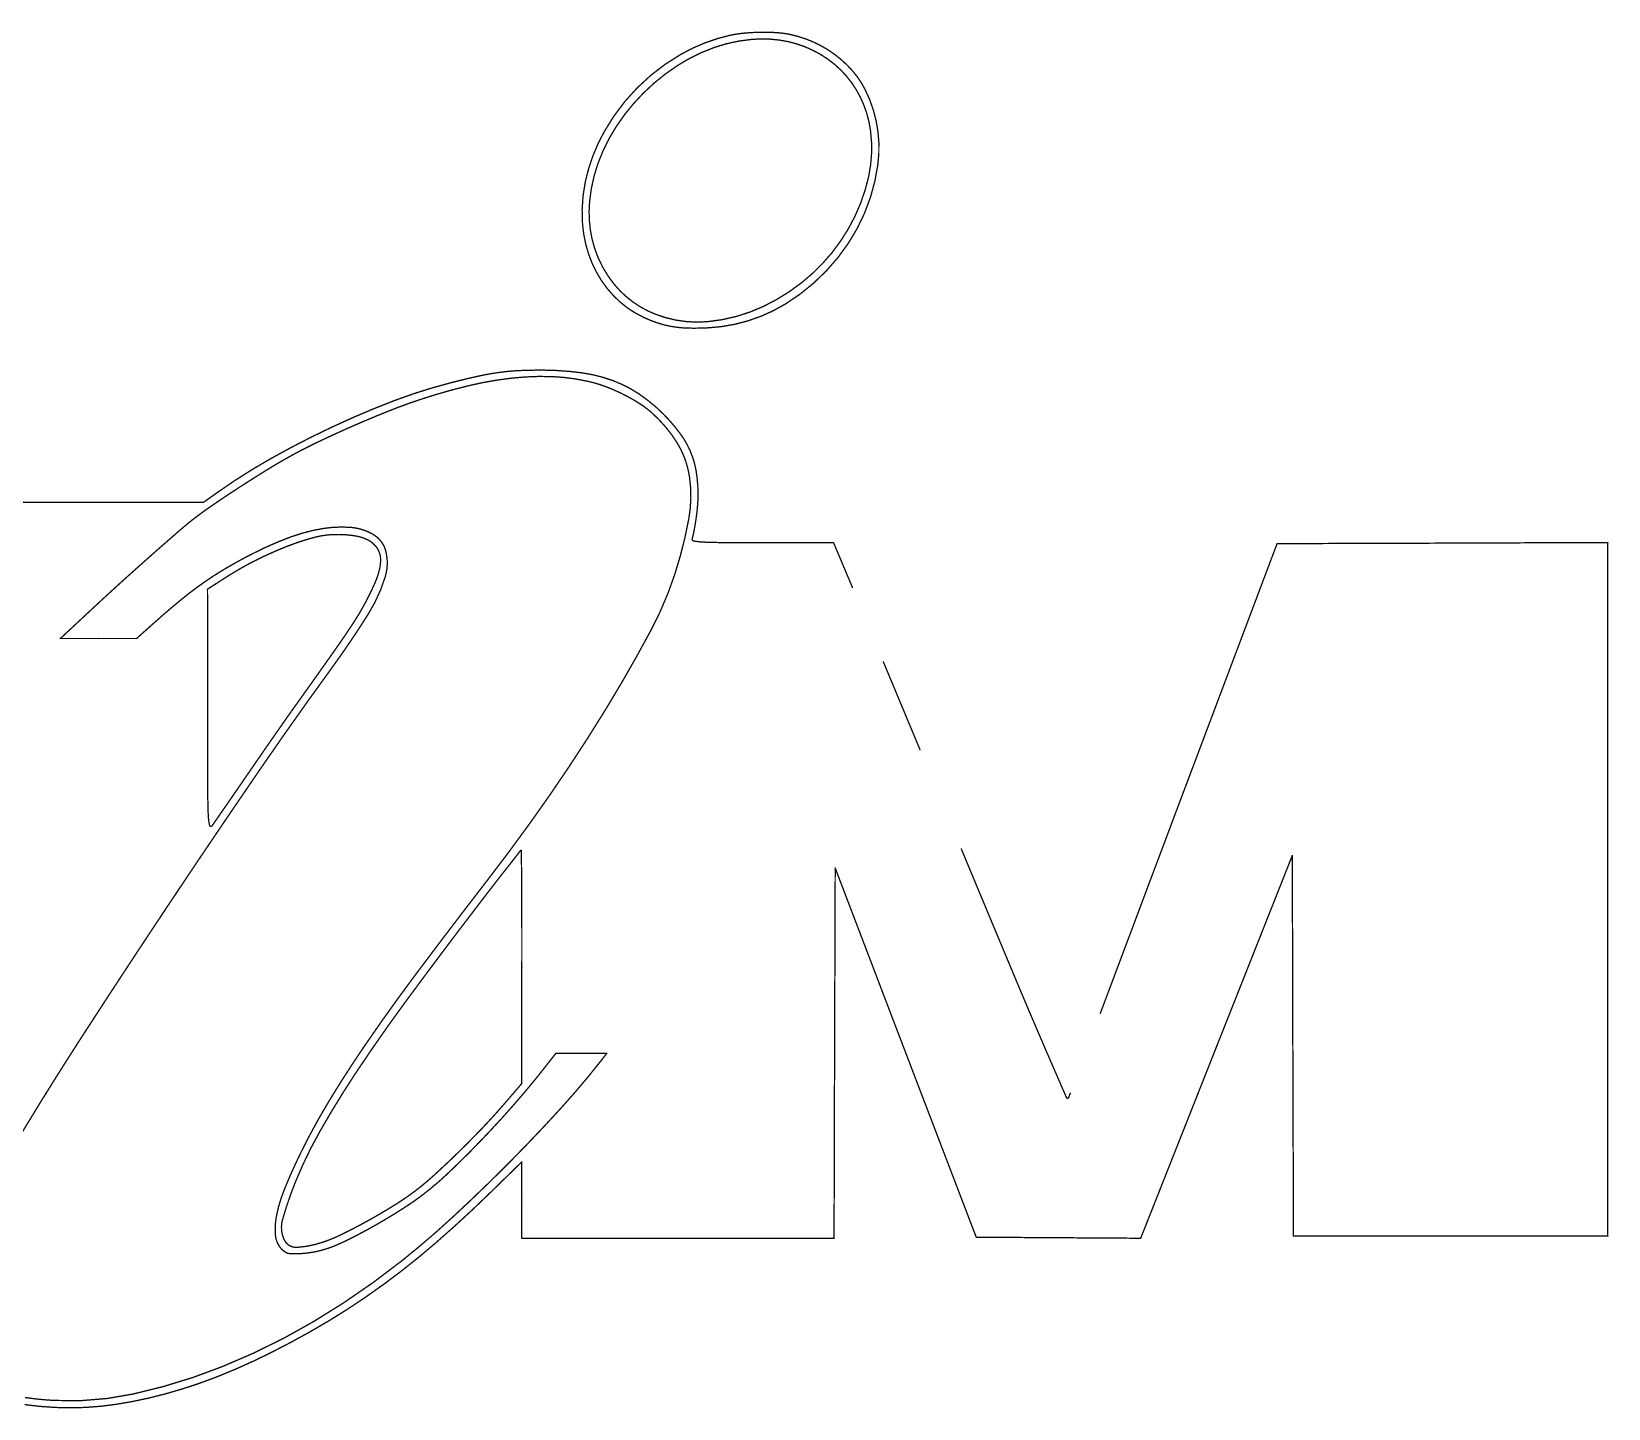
# Model space of a CAD drawing. Header units: millimetres. Extents: x -1282 to 950, y -5021 to 3311.
# Drawn here: x 102.79 to 117.98, y 73.66 to 86.92 of the extents above; entities that cross this region are included whole.
import ezdxf

# ---------------------------------------------------------------- set-up
doc = ezdxf.new("R2010")
doc.units = ezdxf.units.MM
doc.layers.add('TopOverlay', color=2, linetype='Continuous')

msp = doc.modelspace()

# ---------------------------------------------------------------- linework, layer by layer
at = {"layer": 'TopOverlay', "const_width": 0.0127}
for points in [[(109.654, 86.909, -0.019394), (109.813, 86.918)], [(109.813, 86.918, -0.019486), (109.969, 86.914)], [(109.005, 86.593, -0.059129), (109.362, 86.77)], [(109.044, 86.705, -0.076098), (109.52, 86.889)], [(109.362, 86.77, -0.063153), (109.728, 86.849)], [(109.52, 86.889, -0.030861), (109.654, 86.909)], [(109.728, 86.849, -0.076464), (110.079, 86.827)], [(109.969, 86.914, -0.036116), (110.094, 86.897)], [(110.079, 86.827, -0.099138), (110.458, 86.66)], [(110.094, 86.897, -0.053546), (110.32, 86.824)], [(110.32, 86.824, -0.052966), (110.525, 86.705)], [(108.622, 86.381, -0.067695), (109.044, 86.705)], [(110.458, 86.66, -0.105411), (110.734, 86.364)], [(110.525, 86.705, -0.05438), (110.696, 86.548)], [(108.682, 86.331, -0.05214), (109.005, 86.593)], [(110.696, 86.548, -0.063432), (110.819, 86.366)], [(108.303, 85.956, -0.067655), (108.622, 86.381)], [(108.421, 86.009, -0.052542), (108.682, 86.331)], [(110.734, 86.364, -0.101748), (110.871, 85.971)], [(110.819, 86.366, -0.150801), (110.942, 85.643)], [(108.244, 85.651, -0.05874), (108.421, 86.009)], [(108.123, 85.477, -0.075833), (108.303, 85.956)], [(110.871, 85.971, -0.08645), (110.854, 85.531)], [(108.164, 85.284, -0.062677), (108.244, 85.651)], [(110.942, 85.643, -0.114086), (110.657, 84.884)], [(108.096, 85.07, -0.07079), (108.123, 85.477)], [(110.854, 85.531, -0.059074), (110.721, 85.144)], [(108.186, 84.934, -0.077084), (108.164, 85.284)], [(110.721, 85.144, -0.057792), (110.5, 84.794)], [(108.188, 84.693, -0.082297), (108.096, 85.07)], [(108.403, 84.487, -0.117901), (108.186, 84.934)], [(110.657, 84.884, -0.108929), (110.054, 84.301)], [(110.5, 84.794, -0.057035), (110.203, 84.501)], [(108.39, 84.384, -0.087625), (108.188, 84.693)], [(108.793, 84.203, -0.127487), (108.403, 84.487)], [(110.203, 84.501, -0.054757), (109.843, 84.278)], [(108.68, 84.173, -0.094654), (108.39, 84.384)], [(109.3, 84.129, -0.117047), (108.793, 84.203)], [(110.054, 84.301, -0.127574), (109.295, 84.069)], [(109.843, 84.278, -0.089239), (109.3, 84.129)], [(108.822, 84.116, -0.029165), (108.68, 84.173)], [(108.958, 84.082, -0.038642), (108.822, 84.116)], [(109.108, 84.067, -0.034844), (108.958, 84.082)], [(109.295, 84.069, -0.018279), (109.108, 84.067)], [(106.837, 83.543, -0.008735), (107.101, 83.606)], [(106.994, 83.511, -0.031757), (107.415, 83.585)], [(107.101, 83.606, -0.020542), (107.301, 83.641)], [(107.301, 83.641, -0.022431), (107.492, 83.658)], [(107.415, 83.585, -0.036087), (107.796, 83.6)], [(107.492, 83.658, -0.01251), (107.726, 83.662)], [(107.726, 83.662, -0.032366), (108.09, 83.636)], [(107.796, 83.6, -0.046309), (108.144, 83.555)], [(108.09, 83.636, -0.054496), (108.386, 83.562)], [(106.284, 83.369, -0.028075), (106.837, 83.543)], [(106.523, 83.376, -0.021315), (106.994, 83.511)], [(108.144, 83.555, -0.033619), (108.306, 83.508)], [(108.306, 83.508, -0.025131), (108.477, 83.435)], [(108.386, 83.562, -0.059686), (108.641, 83.432)], [(108.477, 83.435, -0.025499), (108.635, 83.347)], [(108.641, 83.432, -0.048873), (108.877, 83.237)], [(105.677, 83.111, -0.019121), (106.284, 83.369)], [(106.228, 83.268, -0.014459), (106.523, 83.376)], [(108.635, 83.347, -0.04127), (108.759, 83.255)], [(105.535, 82.964, -0.008254), (105.877, 83.121)], [(105.877, 83.121, -0.008248), (106.228, 83.268)], [(108.759, 83.255, -0.074852), (109.009, 82.959)], [(108.877, 83.237, -0.035502), (109.034, 83.055)], [(105.084, 82.805, -0.018985), (105.677, 83.111)], [(109.034, 83.055, -0.05891), (109.135, 82.88)], [(105.057, 82.702, -0.011251), (105.266, 82.825)], [(105.266, 82.825, -0.015785), (105.535, 82.964)], [(109.009, 82.959, -0.101868), (109.127, 82.631)], [(109.135, 82.88, -0.060826), (109.191, 82.69)], [(104.574, 82.481, -0.025587), (105.084, 82.805)], [(104.794, 82.536, -0.005379), (105.057, 82.702)], [(109.191, 82.69, -0.040716), (109.209, 82.463)], [(104.54, 82.367, -0.005299), (104.794, 82.536)], [(109.127, 82.631, -0.081475), (109.12, 82.229)], [(104.363, 82.24, -0.014181), (104.54, 82.367)], [(109.205, 82.364, -0.011805), (109.192, 82.243)], [(109.209, 82.463, -0.021132), (109.205, 82.364)], [(104.211, 82.115, -0.014938), (104.363, 82.24)], [(109.12, 82.229, -0.033344), (108.986, 81.698)], [(109.192, 82.243, -0.011767), (109.173, 82.126)], [(103.94, 81.878, -0.002808), (104.211, 82.115)], [(104.93, 81.9, -0.029863), (105.285, 82.055)], [(105.285, 82.055, -0.048932), (105.602, 82.137)], [(105.323, 81.992, -0.026568), (105.535, 82.056)], [(105.535, 82.056, -0.041534), (105.656, 82.075)], [(105.602, 82.137, -0.060584), (105.871, 82.146)], [(105.656, 82.075, -0.03041), (105.793, 82.077)], [(105.793, 82.077, -0.031), (105.921, 82.062)], [(105.871, 82.146, -0.11115), (106.078, 82.079)], [(105.921, 82.062, -0.067842), (106.015, 82.032)], [(106.078, 82.079, -0.205843), (106.202, 81.911)], [(109.173, 82.126, -0.026416), (109.153, 82.038)], [(105.094, 81.899, -0.018901), (105.323, 81.992)], [(106.015, 82.032, -0.040501), (106.052, 82.012)], [(106.052, 82.012, -0.039241), (106.084, 81.985)], [(106.084, 81.985, -0.040434), (106.112, 81.954)], [(106.112, 81.954, -0.050621), (106.131, 81.922)], [(106.131, 81.922, -0.109364), (106.15, 81.84)], [(106.202, 81.911, -0.133282), (106.193, 81.665)], [(109.166, 82.016, -0.442378), (109.153, 82.038)], [(109.245, 82.006, -0.033425), (109.166, 82.016)], [(109.404, 82.001, -0.012896), (109.245, 82.006)], [(109.828, 82, -0.001002), (109.404, 82.001)], [(103.634, 81.604, -0.003078), (103.94, 81.878)], [(104.447, 81.616, -0.020596), (104.67, 81.759)], [(104.648, 81.658, -0.019897), (104.863, 81.786)], [(104.67, 81.759, -0.014782), (104.93, 81.9)], [(104.863, 81.786, -0.018337), (105.094, 81.899)], [(106.15, 81.84, -0.062196), (106.139, 81.739)], [(103.338, 81.331, -0.00326), (103.634, 81.604)], [(104.224, 81.447, -0.019063), (104.447, 81.616)], [(106.095, 81.61, -0.017153), (106.014, 81.442)], [(106.193, 81.665, -0.065023), (106.029, 81.308)], [(106.139, 81.739, -0.043423), (106.095, 81.61)], [(108.986, 81.698, -0.04415), (108.754, 81.153)], [(110.621, 81.748, -0.000772), (110.697, 81.568)], [(103.963, 81.223, -0.010351), (104.224, 81.447)], [(106.029, 81.308, -0.017222), (105.676, 80.787)], [(105.935, 81.302, -0.01062), (105.832, 81.142)], [(106.014, 81.442, -0.017487), (105.935, 81.302)], [(108.754, 81.153, -0.014763), (108.324, 80.401)], [(105.832, 81.142, -0.005706), (105.669, 80.907)], [(105.669, 80.907, -0.00102), (105.361, 80.473)], [(110.995, 80.851, -0.000049), (111.348, 80.005)], [(104.982, 79.806, -0.007178), (105.676, 80.787)], [(104.484, 79.615, -0.000455), (104.483, 80.384)], [(105.261, 80.333, -0.002135), (105.361, 80.473)], [(108.324, 80.401, -0.014141), (107.781, 79.568)], [(105.128, 80.143, -0.000906), (105.261, 80.333)], [(104.988, 79.941, -0.000896), (105.128, 80.143)], [(104.86, 79.755, -0.001174), (104.988, 79.941)], [(104.11, 78.516, -0.003354), (104.982, 79.806)], [(104.86, 79.755, -0.000608), (104.744, 79.586)], [(104.489, 79.376, -0.008745), (104.484, 79.615)], [(104.744, 79.586, -0.000843), (104.64, 79.436)], [(107.781, 79.568, -0.013113), (107.178, 78.745)], [(104.501, 79.277, -0.039293), (104.489, 79.376)], [(104.64, 79.436, -0.000518), (104.552, 79.309)], [(113.411, 78.33, -0.000056), (113.793, 79.347)], [(104.525, 79.271, -0.646553), (104.501, 79.277)], [(104.552, 79.309, -0.010682), (104.525, 79.271)], [(107.388, 78.891, -0.000121), (107.499, 79.033)], [(107.499, 79.033, -0.230216), (107.504, 79.035)], [(107.504, 79.035, -0.412138), (107.507, 79.032)], [(107.507, 79.032, -0.000047), (107.509, 78.705)], [(112.281, 77.767, -0.000487), (111.746, 79.049)], [(107.265, 78.734, -0.00154), (107.388, 78.891)], [(106.483, 77.832, -0.004021), (107.178, 78.745)], [(107.12, 78.546, -0.000934), (107.265, 78.734)], [(107.509, 78.705, -0.001079), (107.511, 78.342)], [(103.267, 77.232, -0.003325), (104.11, 78.516)], [(106.406, 77.597, -0.005032), (107.12, 78.546)], [(107.511, 78.342, -0.000646), (107.511, 77.912)], [(113.086, 77.465, -0.000091), (113.411, 78.33)], [(106.002, 77.16, -0.010453), (106.483, 77.832)], [(112.566, 77.098, -0.002876), (112.281, 77.767)], [(105.909, 76.887, -0.012636), (106.406, 77.597)], [(102.673, 76.28, -0.008327), (103.267, 77.232)], [(105.652, 76.617, -0.014227), (106.002, 77.16)], [(112.76, 76.652, -0.00129), (112.566, 77.098)], [(107.735, 76.946, -0.013446), (107.438, 76.588)], [(108.285, 77.021, -0.018997), (107.885, 76.547)], [(105.562, 76.321, -0.017136), (105.909, 76.887)], [(105.382, 76.123, -0.021465), (105.652, 76.617)], [(107.438, 76.588, -0.011809), (107.11, 76.231)], [(107.336, 76.585, -0.012539), (107.129, 76.357)], [(112.781, 76.653, -0.684262), (112.76, 76.652)], [(112.781, 76.653, -0.007819), (112.796, 76.693)], [(107.885, 76.547, -0.010946), (107.371, 76.007)], [(105.33, 75.841, -0.032575), (105.562, 76.321)], [(107.129, 76.357, -0.009156), (106.888, 76.114)], [(107.11, 76.231, -0.012171), (106.793, 75.917)], [(105.226, 75.776, -0.01763), (105.382, 76.123)], [(106.888, 76.114, -0.009195), (106.654, 75.894)], [(107.371, 76.007, -0.010933), (106.83, 75.487)], [(105.205, 75.475, -0.028258), (105.33, 75.841)], [(106.654, 75.894, -0.022816), (106.473, 75.745)], [(106.793, 75.917, -0.027941), (106.537, 75.701)], [(105.147, 75.516, -0.046926), (105.226, 75.776)], [(106.473, 75.745, -0.022548), (106.284, 75.616)], [(106.537, 75.701, -0.019944), (106.353, 75.575)], [(107.216, 75.745, -0.014781), (106.68, 75.251)], [(106.284, 75.616, -0.011539), (106.036, 75.47)], [(106.353, 75.575, -0.010962), (106.12, 75.434)], [(105.137, 75.325, -0.071946), (105.147, 75.516)], [(105.221, 75.283, -0.18154), (105.205, 75.475)], [(106.036, 75.47, -0.011353), (105.788, 75.34)], [(106.12, 75.434, -0.010944), (105.884, 75.306)], [(106.83, 75.487, -0.018245), (106.351, 75.077)], [(105.194, 75.195, -0.167651), (105.137, 75.325)], [(105.347, 75.209, -0.307483), (105.221, 75.283)], [(105.606, 75.263, -0.067939), (105.347, 75.209)], [(105.788, 75.34, -0.030684), (105.606, 75.263)], [(105.696, 75.219, -0.019375), (105.621, 75.193)], [(105.884, 75.306, -0.023381), (105.696, 75.219)], [(106.68, 75.251, -0.020983), (106.173, 74.848)], [(105.228, 75.166, -0.049278), (105.194, 75.195)], [(105.26, 75.151, -0.100637), (105.228, 75.166)], [(105.305, 75.147, -0.060232), (105.26, 75.151)], [(105.395, 75.15, -0.009275), (105.305, 75.147)], [(105.469, 75.158, -0.022035), (105.395, 75.15)], [(105.545, 75.172, -0.020214), (105.469, 75.158)], [(106.351, 75.077, -0.034012), (105.506, 74.495)], [(105.621, 75.193, -0.019851), (105.545, 75.172)], [(106.173, 74.848, -0.022084), (105.656, 74.504)], [(105.506, 74.495, -0.038392), (104.622, 74.059)], [(105.656, 74.504, -0.019462), (105.088, 74.192)], [(105.088, 74.192, -0.022424), (104.579, 73.964)], [(104.622, 74.059, -0.04182), (103.765, 73.796)], [(104.579, 73.964, -0.026774), (104.079, 73.798)], [(103.005, 73.734, -0.021573), (102.724, 73.762)], [(103.765, 73.796, -0.067101), (103.005, 73.734)], [(103.603, 73.697, -0.03814), (103.16, 73.663)], [(104.079, 73.798, -0.028842), (103.603, 73.697)], [(103.16, 73.663, -0.034245), (102.72, 73.694)]]:
    msp.add_lwpolyline(points, format="xyb", dxfattribs=at)
at = {"layer": 'TopOverlay', "const_width": 0.00635}
for points in [[(109.81, 86.918, 1), (109.816, 86.918, 1)], [(109.81, 86.918, 1), (109.816, 86.918, 1)], [(109.359, 86.77, 1), (109.365, 86.77, 1)], [(109.359, 86.77, 1), (109.365, 86.77, 1)], [(109.517, 86.889, 1), (109.523, 86.889, 1)], [(109.517, 86.889, 1), (109.523, 86.889, 1)], [(109.651, 86.909, 1), (109.658, 86.909, 1)], [(109.651, 86.909, 1), (109.658, 86.909, 1)], [(109.725, 86.849, 1), (109.732, 86.849, 1)], [(109.725, 86.849, 1), (109.732, 86.849, 1)], [(109.966, 86.914, 1), (109.972, 86.914, 1)], [(109.966, 86.914, 1), (109.972, 86.914, 1)], [(110.076, 86.827, 1), (110.083, 86.827, 1)], [(110.076, 86.827, 1), (110.083, 86.827, 1)], [(110.091, 86.897, 1), (110.098, 86.897, 1)], [(110.091, 86.897, 1), (110.098, 86.897, 1)], [(110.316, 86.824, 1), (110.323, 86.824, 1)], [(110.316, 86.824, 1), (110.323, 86.824, 1)], [(109.041, 86.705, 1), (109.047, 86.705, 1)], [(109.041, 86.705, 1), (109.047, 86.705, 1)], [(110.455, 86.66, 1), (110.461, 86.66, 1)], [(110.455, 86.66, 1), (110.461, 86.66, 1)], [(110.522, 86.705, 1), (110.528, 86.705, 1)], [(110.522, 86.705, 1), (110.528, 86.705, 1)], [(109.001, 86.593, 1), (109.008, 86.593, 1)], [(109.001, 86.593, 1), (109.008, 86.593, 1)], [(110.693, 86.548, 1), (110.699, 86.548, 1)], [(110.693, 86.548, 1), (110.699, 86.548, 1)], [(108.619, 86.381, 1), (108.625, 86.381, 1)], [(108.619, 86.381, 1), (108.625, 86.381, 1)], [(108.679, 86.331, 1), (108.685, 86.331, 1)], [(108.679, 86.331, 1), (108.685, 86.331, 1)], [(110.731, 86.364, 1), (110.737, 86.364, 1)], [(110.731, 86.364, 1), (110.737, 86.364, 1)], [(110.816, 86.366, 1), (110.822, 86.366, 1)], [(110.816, 86.366, 1), (110.822, 86.366, 1)], [(108.418, 86.009, 1), (108.424, 86.009, 1)], [(108.418, 86.009, 1), (108.424, 86.009, 1)], [(108.299, 85.956, 1), (108.306, 85.956, 1)], [(108.299, 85.956, 1), (108.306, 85.956, 1)], [(110.868, 85.971, 1), (110.874, 85.971, 1)], [(110.868, 85.971, 1), (110.874, 85.971, 1)], [(108.241, 85.651, 1), (108.247, 85.651, 1)], [(108.241, 85.651, 1), (108.247, 85.651, 1)], [(110.938, 85.643, 1), (110.945, 85.643, 1)], [(110.938, 85.643, 1), (110.945, 85.643, 1)], [(108.12, 85.477, 1), (108.126, 85.477, 1)], [(108.12, 85.477, 1), (108.126, 85.477, 1)], [(110.85, 85.531, 1), (110.857, 85.531, 1)], [(110.85, 85.531, 1), (110.857, 85.531, 1)], [(108.161, 85.284, 1), (108.167, 85.284, 1)], [(108.161, 85.284, 1), (108.167, 85.284, 1)], [(110.718, 85.144, 1), (110.724, 85.144, 1)], [(110.718, 85.144, 1), (110.724, 85.144, 1)], [(108.093, 85.07, 1), (108.099, 85.07, 1)], [(108.093, 85.07, 1), (108.099, 85.07, 1)], [(108.183, 84.934, 1), (108.189, 84.934, 1)], [(108.183, 84.934, 1), (108.189, 84.934, 1)], [(110.497, 84.794, 1), (110.504, 84.794, 1)], [(110.497, 84.794, 1), (110.504, 84.794, 1)], [(110.654, 84.884, 1), (110.661, 84.884, 1)], [(110.654, 84.884, 1), (110.661, 84.884, 1)], [(108.185, 84.693, 1), (108.191, 84.693, 1)], [(108.185, 84.693, 1), (108.191, 84.693, 1)], [(108.4, 84.487, 1), (108.406, 84.487, 1)], [(108.4, 84.487, 1), (108.406, 84.487, 1)], [(110.2, 84.501, 1), (110.206, 84.501, 1)], [(110.2, 84.501, 1), (110.206, 84.501, 1)], [(108.386, 84.384, 1), (108.393, 84.384, 1)], [(108.386, 84.384, 1), (108.393, 84.384, 1)], [(108.79, 84.203, 1), (108.796, 84.203, 1)], [(108.79, 84.203, 1), (108.796, 84.203, 1)], [(109.84, 84.278, 1), (109.846, 84.278, 1)], [(109.84, 84.278, 1), (109.846, 84.278, 1)], [(110.051, 84.301, 1), (110.057, 84.301, 1)], [(110.051, 84.301, 1), (110.057, 84.301, 1)], [(108.677, 84.173, 1), (108.683, 84.173, 1)], [(108.677, 84.173, 1), (108.683, 84.173, 1)], [(108.819, 84.116, 1), (108.826, 84.116, 1)], [(108.819, 84.116, 1), (108.826, 84.116, 1)], [(108.955, 84.082, 1), (108.961, 84.082, 1)], [(108.955, 84.082, 1), (108.961, 84.082, 1)], [(109.105, 84.067, 1), (109.111, 84.067, 1)], [(109.105, 84.067, 1), (109.111, 84.067, 1)], [(109.292, 84.069, 1), (109.298, 84.069, 1)], [(109.292, 84.069, 1), (109.298, 84.069, 1)], [(109.297, 84.129, 1), (109.303, 84.129, 1)], [(109.297, 84.129, 1), (109.303, 84.129, 1)], [(107.098, 83.606, 1), (107.104, 83.606, 1)], [(107.098, 83.606, 1), (107.104, 83.606, 1)], [(107.298, 83.641, 1), (107.304, 83.641, 1)], [(107.298, 83.641, 1), (107.304, 83.641, 1)], [(107.412, 83.585, 1), (107.418, 83.585, 1)], [(107.412, 83.585, 1), (107.418, 83.585, 1)], [(107.489, 83.658, 1), (107.496, 83.658, 1)], [(107.489, 83.658, 1), (107.496, 83.658, 1)], [(107.723, 83.662, 1), (107.73, 83.662, 1)], [(107.723, 83.662, 1), (107.73, 83.662, 1)], [(107.793, 83.6, 1), (107.8, 83.6, 1)], [(107.793, 83.6, 1), (107.8, 83.6, 1)], [(108.087, 83.636, 1), (108.093, 83.636, 1)], [(108.087, 83.636, 1), (108.093, 83.636, 1)], [(106.833, 83.543, 1), (106.84, 83.543, 1)], [(106.833, 83.543, 1), (106.84, 83.543, 1)], [(106.99, 83.511, 1), (106.997, 83.511, 1)], [(106.99, 83.511, 1), (106.997, 83.511, 1)], [(108.141, 83.555, 1), (108.148, 83.555, 1)], [(108.141, 83.555, 1), (108.148, 83.555, 1)], [(108.303, 83.508, 1), (108.309, 83.508, 1)], [(108.303, 83.508, 1), (108.309, 83.508, 1)], [(108.383, 83.562, 1), (108.39, 83.562, 1)], [(108.383, 83.562, 1), (108.39, 83.562, 1)], [(108.474, 83.435, 1), (108.48, 83.435, 1)], [(108.474, 83.435, 1), (108.48, 83.435, 1)], [(108.638, 83.432, 1), (108.644, 83.432, 1)], [(108.638, 83.432, 1), (108.644, 83.432, 1)], [(106.281, 83.369, 1), (106.287, 83.369, 1)], [(106.281, 83.369, 1), (106.287, 83.369, 1)], [(106.52, 83.376, 1), (106.526, 83.376, 1)], [(106.52, 83.376, 1), (106.526, 83.376, 1)], [(108.632, 83.347, 1), (108.639, 83.347, 1)], [(108.632, 83.347, 1), (108.639, 83.347, 1)], [(105.874, 83.121, 1), (105.88, 83.121, 1)], [(105.874, 83.121, 1), (105.88, 83.121, 1)], [(106.224, 83.268, 1), (106.231, 83.268, 1)], [(106.224, 83.268, 1), (106.231, 83.268, 1)], [(108.756, 83.255, 1), (108.762, 83.255, 1)], [(108.756, 83.255, 1), (108.762, 83.255, 1)], [(108.873, 83.237, 1), (108.88, 83.237, 1)], [(108.873, 83.237, 1), (108.88, 83.237, 1)], [(105.674, 83.111, 1), (105.68, 83.111, 1)], [(105.674, 83.111, 1), (105.68, 83.111, 1)], [(109.031, 83.055, 1), (109.037, 83.055, 1)], [(109.031, 83.055, 1), (109.037, 83.055, 1)], [(105.263, 82.825, 1), (105.269, 82.825, 1)], [(105.263, 82.825, 1), (105.269, 82.825, 1)], [(105.531, 82.964, 1), (105.538, 82.964, 1)], [(105.531, 82.964, 1), (105.538, 82.964, 1)], [(109.005, 82.959, 1), (109.012, 82.959, 1)], [(109.005, 82.959, 1), (109.012, 82.959, 1)], [(109.132, 82.88, 1), (109.138, 82.88, 1)], [(109.132, 82.88, 1), (109.138, 82.88, 1)], [(105.054, 82.702, 1), (105.06, 82.702, 1)], [(105.054, 82.702, 1), (105.06, 82.702, 1)], [(105.081, 82.805, 1), (105.087, 82.805, 1)], [(105.081, 82.805, 1), (105.087, 82.805, 1)], [(109.187, 82.69, 1), (109.194, 82.69, 1)], [(109.187, 82.69, 1), (109.194, 82.69, 1)], [(104.791, 82.536, 1), (104.797, 82.536, 1)], [(104.791, 82.536, 1), (104.797, 82.536, 1)], [(109.124, 82.631, 1), (109.13, 82.631, 1)], [(109.124, 82.631, 1), (109.13, 82.631, 1)], [(104.439, 82.387, 1), (104.445, 82.387, 1)], [(104.439, 82.387, 1), (104.445, 82.387, 1)], [(104.537, 82.367, 1), (104.543, 82.367, 1)], [(104.537, 82.367, 1), (104.543, 82.367, 1)], [(104.571, 82.481, 1), (104.578, 82.481, 1)], [(104.571, 82.481, 1), (104.578, 82.481, 1)], [(109.202, 82.364, 1), (109.208, 82.364, 1)], [(109.202, 82.364, 1), (109.208, 82.364, 1)], [(109.206, 82.463, 1), (109.212, 82.463, 1)], [(109.206, 82.463, 1), (109.212, 82.463, 1)], [(104.36, 82.24, 1), (104.367, 82.24, 1)], [(104.36, 82.24, 1), (104.367, 82.24, 1)], [(109.117, 82.229, 1), (109.123, 82.229, 1)], [(109.117, 82.229, 1), (109.123, 82.229, 1)], [(109.189, 82.243, 1), (109.195, 82.243, 1)], [(109.189, 82.243, 1), (109.195, 82.243, 1)], [(104.208, 82.115, 1), (104.214, 82.115, 1)], [(104.208, 82.115, 1), (104.214, 82.115, 1)], [(105.282, 82.055, 1), (105.288, 82.055, 1)], [(105.282, 82.055, 1), (105.288, 82.055, 1)], [(105.531, 82.056, 1), (105.538, 82.056, 1)], [(105.531, 82.056, 1), (105.538, 82.056, 1)], [(105.599, 82.137, 1), (105.605, 82.137, 1)], [(105.599, 82.137, 1), (105.605, 82.137, 1)], [(105.653, 82.075, 1), (105.659, 82.075, 1)], [(105.653, 82.075, 1), (105.659, 82.075, 1)], [(105.79, 82.077, 1), (105.796, 82.077, 1)], [(105.79, 82.077, 1), (105.796, 82.077, 1)], [(105.867, 82.146, 1), (105.874, 82.146, 1)], [(105.867, 82.146, 1), (105.874, 82.146, 1)], [(105.918, 82.062, 1), (105.924, 82.062, 1)], [(105.918, 82.062, 1), (105.924, 82.062, 1)], [(106.075, 82.079, 1), (106.081, 82.079, 1)], [(106.075, 82.079, 1), (106.081, 82.079, 1)], [(109.17, 82.126, 1), (109.177, 82.126, 1)], [(109.17, 82.126, 1), (109.177, 82.126, 1)], [(105.32, 81.992, 1), (105.327, 81.992, 1)], [(105.32, 81.992, 1), (105.327, 81.992, 1)], [(106.012, 82.032, 1), (106.019, 82.032, 1)], [(106.012, 82.032, 1), (106.019, 82.032, 1)], [(106.048, 82.012, 1), (106.055, 82.012, 1)], [(106.048, 82.012, 1), (106.055, 82.012, 1)], [(106.081, 81.985, 1), (106.088, 81.985, 1)], [(106.081, 81.985, 1), (106.088, 81.985, 1)], [(106.109, 81.954, 1), (106.115, 81.954, 1)], [(106.109, 81.954, 1), (106.115, 81.954, 1)], [(106.128, 81.922, 1), (106.135, 81.922, 1)], [(106.128, 81.922, 1), (106.135, 81.922, 1)], [(106.199, 81.911, 1), (106.205, 81.911, 1)], [(106.199, 81.911, 1), (106.205, 81.911, 1)], [(109.15, 82.038, 1), (109.156, 82.038, 1)], [(109.15, 82.038, 1), (109.156, 82.038, 1)], [(109.163, 82.016, 1), (109.17, 82.016, 1)], [(109.163, 82.016, 1), (109.17, 82.016, 1)], [(109.242, 82.006, 1), (109.248, 82.006, 1)], [(109.242, 82.006, 1), (109.248, 82.006, 1)], [(109.401, 82.001, 1), (109.407, 82.001, 1)], [(109.401, 82.001, 1), (109.407, 82.001, 1)], [(109.825, 82, 1), (109.832, 82, 1)], [(109.825, 82, 1), (109.832, 82, 1)], [(110.512, 82, 1), (110.518, 82, 1)], [(110.512, 82, 1), (110.518, 82, 1)], [(114.785, 81.99, 1), (114.792, 81.99, 1)], [(114.785, 81.99, 1), (114.792, 81.99, 1)], [(116.379, 81.995, 1), (116.386, 81.995, 1)], [(116.379, 81.995, 1), (116.386, 81.995, 1)], [(117.973, 82.001, 1), (117.98, 82.001, 1)], [(117.973, 82.001, 1), (117.98, 82.001, 1)], [(103.937, 81.878, 1), (103.943, 81.878, 1)], [(103.937, 81.878, 1), (103.943, 81.878, 1)], [(104.667, 81.759, 1), (104.673, 81.759, 1)], [(104.667, 81.759, 1), (104.673, 81.759, 1)], [(104.86, 81.786, 1), (104.867, 81.786, 1)], [(104.86, 81.786, 1), (104.867, 81.786, 1)], [(104.927, 81.9, 1), (104.933, 81.9, 1)], [(104.927, 81.9, 1), (104.933, 81.9, 1)], [(105.091, 81.899, 1), (105.097, 81.899, 1)], [(105.091, 81.899, 1), (105.097, 81.899, 1)], [(106.147, 81.84, 1), (106.154, 81.84, 1)], [(106.147, 81.84, 1), (106.154, 81.84, 1)], [(103.631, 81.604, 1), (103.637, 81.604, 1)], [(103.631, 81.604, 1), (103.637, 81.604, 1)], [(104.444, 81.616, 1), (104.45, 81.616, 1)], [(104.444, 81.616, 1), (104.45, 81.616, 1)], [(104.645, 81.658, 1), (104.651, 81.658, 1)], [(104.645, 81.658, 1), (104.651, 81.658, 1)], [(106.092, 81.61, 1), (106.098, 81.61, 1)], [(106.092, 81.61, 1), (106.098, 81.61, 1)], [(106.136, 81.739, 1), (106.142, 81.739, 1)], [(106.136, 81.739, 1), (106.142, 81.739, 1)], [(106.19, 81.665, 1), (106.196, 81.665, 1)], [(106.19, 81.665, 1), (106.196, 81.665, 1)], [(108.983, 81.698, 1), (108.989, 81.698, 1)], [(108.983, 81.698, 1), (108.989, 81.698, 1)], [(110.618, 81.748, 1), (110.625, 81.748, 1)], [(110.618, 81.748, 1), (110.625, 81.748, 1)], [(104.221, 81.447, 1), (104.227, 81.447, 1)], [(104.221, 81.447, 1), (104.227, 81.447, 1)], [(104.478, 81.551, 1), (104.485, 81.551, 1)], [(104.478, 81.551, 1), (104.485, 81.551, 1)], [(110.693, 81.568, 1), (110.7, 81.568, 1)], [(103.334, 81.331, 1), (103.341, 81.331, 1)], [(103.334, 81.331, 1), (103.341, 81.331, 1)], [(105.932, 81.302, 1), (105.938, 81.302, 1)], [(105.932, 81.302, 1), (105.938, 81.302, 1)], [(106.011, 81.442, 1), (106.018, 81.442, 1)], [(106.011, 81.442, 1), (106.018, 81.442, 1)], [(106.026, 81.308, 1), (106.032, 81.308, 1)], [(106.026, 81.308, 1), (106.032, 81.308, 1)], [(103.96, 81.223, 1), (103.966, 81.223, 1)], [(103.96, 81.223, 1), (103.966, 81.223, 1)], [(108.751, 81.153, 1), (108.757, 81.153, 1)], [(108.751, 81.153, 1), (108.757, 81.153, 1)], [(103.061, 81.076, 1), (103.067, 81.076, 1)], [(103.061, 81.076, 1), (103.067, 81.076, 1)], [(103.428, 81.076, 1), (103.435, 81.076, 1)], [(103.428, 81.076, 1), (103.435, 81.076, 1)], [(103.796, 81.076, 1), (103.802, 81.076, 1)], [(103.796, 81.076, 1), (103.802, 81.076, 1)], [(105.829, 81.142, 1), (105.835, 81.142, 1)], [(105.829, 81.142, 1), (105.835, 81.142, 1)], [(105.666, 80.907, 1), (105.673, 80.907, 1)], [(105.666, 80.907, 1), (105.673, 80.907, 1)], [(110.992, 80.851, 1), (110.999, 80.851, 1)], [(105.673, 80.787, 1), (105.68, 80.787, 1)], [(105.673, 80.787, 1), (105.68, 80.787, 1)], [(104.48, 80.384, 1), (104.486, 80.384, 1)], [(104.48, 80.384, 1), (104.486, 80.384, 1)], [(105.357, 80.473, 1), (105.364, 80.473, 1)], [(105.357, 80.473, 1), (105.364, 80.473, 1)], [(108.321, 80.401, 1), (108.327, 80.401, 1)], [(108.321, 80.401, 1), (108.327, 80.401, 1)], [(105.258, 80.333, 1), (105.264, 80.333, 1)], [(105.258, 80.333, 1), (105.264, 80.333, 1)], [(105.125, 80.143, 1), (105.132, 80.143, 1)], [(105.125, 80.143, 1), (105.132, 80.143, 1)], [(104.985, 79.941, 1), (104.991, 79.941, 1)], [(104.985, 79.941, 1), (104.991, 79.941, 1)], [(111.345, 80.005, 1), (111.351, 80.005, 1)], [(104.979, 79.806, 1), (104.986, 79.806, 1)], [(104.979, 79.806, 1), (104.986, 79.806, 1)], [(104.857, 79.755, 1), (104.863, 79.755, 1)], [(104.857, 79.755, 1), (104.863, 79.755, 1)], [(104.481, 79.615, 1), (104.487, 79.615, 1)], [(104.481, 79.615, 1), (104.487, 79.615, 1)], [(104.741, 79.586, 1), (104.748, 79.586, 1)], [(104.741, 79.586, 1), (104.748, 79.586, 1)], [(107.777, 79.568, 1), (107.784, 79.568, 1)], [(107.777, 79.568, 1), (107.784, 79.568, 1)], [(104.486, 79.376, 1), (104.492, 79.376, 1)], [(104.486, 79.376, 1), (104.492, 79.376, 1)], [(104.637, 79.436, 1), (104.643, 79.436, 1)], [(104.637, 79.436, 1), (104.643, 79.436, 1)], [(113.79, 79.347, 1), (113.797, 79.347, 1)], [(113.79, 79.347, 1), (113.797, 79.347, 1)], [(104.498, 79.277, 1), (104.504, 79.277, 1)], [(104.498, 79.277, 1), (104.504, 79.277, 1)], [(104.522, 79.271, 1), (104.528, 79.271, 1)], [(104.522, 79.271, 1), (104.528, 79.271, 1)], [(104.549, 79.309, 1), (104.555, 79.309, 1)], [(104.549, 79.309, 1), (104.555, 79.309, 1)], [(107.495, 79.033, 1), (107.502, 79.033, 1)], [(107.495, 79.033, 1), (107.502, 79.033, 1)], [(107.501, 79.035, 1), (107.507, 79.035, 1)], [(107.501, 79.035, 1), (107.507, 79.035, 1)], [(107.504, 79.032, 1), (107.51, 79.032, 1)], [(107.504, 79.032, 1), (107.51, 79.032, 1)], [(111.743, 79.049, 1), (111.749, 79.049, 1)], [(107.385, 78.891, 1), (107.391, 78.891, 1)], [(107.385, 78.891, 1), (107.391, 78.891, 1)], [(110.527, 78.864, 1), (110.534, 78.864, 1)], [(110.527, 78.864, 1), (110.534, 78.864, 1)], [(114.933, 78.985, 1), (114.939, 78.985, 1)], [(114.933, 78.985, 1), (114.939, 78.985, 1)], [(107.175, 78.745, 1), (107.181, 78.745, 1)], [(107.175, 78.745, 1), (107.181, 78.745, 1)], [(107.262, 78.734, 1), (107.268, 78.734, 1)], [(107.262, 78.734, 1), (107.268, 78.734, 1)], [(107.506, 78.705, 1), (107.512, 78.705, 1)], [(107.506, 78.705, 1), (107.512, 78.705, 1)], [(117.973, 78.659, 1), (117.98, 78.659, 1)], [(117.973, 78.659, 1), (117.98, 78.659, 1)], [(104.107, 78.516, 1), (104.114, 78.516, 1)], [(104.107, 78.516, 1), (104.114, 78.516, 1)], [(107.117, 78.546, 1), (107.123, 78.546, 1)], [(107.117, 78.546, 1), (107.123, 78.546, 1)], [(107.508, 78.342, 1), (107.514, 78.342, 1)], [(107.508, 78.342, 1), (107.514, 78.342, 1)], [(113.408, 78.33, 1), (113.414, 78.33, 1)], [(113.408, 78.33, 1), (113.414, 78.33, 1)], [(106.48, 77.832, 1), (106.486, 77.832, 1)], [(106.48, 77.832, 1), (106.486, 77.832, 1)], [(107.508, 77.911, 1), (107.515, 77.911, 1)], [(107.508, 77.912, 1), (107.515, 77.912, 1)], [(112.278, 77.767, 1), (112.284, 77.767, 1)], [(112.278, 77.767, 1), (112.284, 77.767, 1)], [(106.402, 77.597, 1), (106.409, 77.597, 1)], [(106.402, 77.597, 1), (106.409, 77.597, 1)], [(113.082, 77.465, 1), (113.089, 77.465, 1)], [(103.263, 77.232, 1), (103.27, 77.232, 1)], [(103.263, 77.232, 1), (103.27, 77.232, 1)], [(105.999, 77.16, 1), (106.005, 77.16, 1)], [(105.999, 77.16, 1), (106.005, 77.16, 1)], [(107.837, 77.08, 1), (107.843, 77.08, 1)], [(107.837, 77.08, 1), (107.843, 77.08, 1)], [(108.082, 77.08, 1), (108.089, 77.08, 1)], [(108.082, 77.08, 1), (108.089, 77.08, 1)], [(108.328, 77.08, 1), (108.334, 77.08, 1)], [(108.328, 77.08, 1), (108.334, 77.08, 1)], [(110.522, 77.08, 1), (110.528, 77.08, 1)], [(110.522, 77.08, 1), (110.528, 77.08, 1)], [(111.207, 77.085, 1), (111.214, 77.085, 1)], [(111.207, 77.085, 1), (111.214, 77.085, 1)], [(112.563, 77.098, 1), (112.569, 77.098, 1)], [(112.563, 77.098, 1), (112.569, 77.098, 1)], [(114.202, 77.141, 1), (114.208, 77.141, 1)], [(114.202, 77.141, 1), (114.208, 77.141, 1)], [(114.938, 77.151, 1), (114.944, 77.151, 1)], [(114.938, 77.151, 1), (114.944, 77.151, 1)], [(107.732, 76.946, 1), (107.738, 76.946, 1)], [(107.732, 76.946, 1), (107.738, 76.946, 1)], [(108.282, 77.021, 1), (108.288, 77.021, 1)], [(108.282, 77.021, 1), (108.288, 77.021, 1)], [(105.906, 76.887, 1), (105.913, 76.887, 1)], [(105.906, 76.887, 1), (105.913, 76.887, 1)], [(107.508, 76.788, 1), (107.515, 76.788, 1)], [(107.508, 76.788, 1), (107.515, 76.788, 1)], [(105.649, 76.617, 1), (105.655, 76.617, 1)], [(105.649, 76.617, 1), (105.655, 76.617, 1)], [(107.333, 76.585, 1), (107.339, 76.585, 1)], [(107.333, 76.585, 1), (107.339, 76.585, 1)], [(107.435, 76.588, 1), (107.442, 76.588, 1)], [(107.435, 76.588, 1), (107.442, 76.588, 1)], [(112.756, 76.652, 1), (112.763, 76.652, 1)], [(112.756, 76.652, 1), (112.763, 76.652, 1)], [(112.778, 76.653, 1), (112.784, 76.653, 1)], [(112.778, 76.653, 1), (112.784, 76.653, 1)], [(112.792, 76.693, 1), (112.799, 76.693, 1)], [(107.882, 76.547, 1), (107.888, 76.547, 1)], [(107.882, 76.547, 1), (107.888, 76.547, 1)], [(105.559, 76.321, 1), (105.565, 76.321, 1)], [(105.559, 76.321, 1), (105.565, 76.321, 1)], [(107.126, 76.357, 1), (107.132, 76.357, 1)], [(107.126, 76.357, 1), (107.132, 76.357, 1)], [(107.107, 76.231, 1), (107.113, 76.231, 1)], [(107.107, 76.231, 1), (107.113, 76.231, 1)], [(105.379, 76.123, 1), (105.385, 76.123, 1)], [(105.379, 76.123, 1), (105.385, 76.123, 1)], [(106.885, 76.114, 1), (106.891, 76.114, 1)], [(106.885, 76.114, 1), (106.891, 76.114, 1)], [(107.368, 76.007, 1), (107.374, 76.007, 1)], [(107.368, 76.007, 1), (107.374, 76.007, 1)], [(107.508, 76.033, 1), (107.515, 76.033, 1)], [(107.508, 76.033, 1), (107.515, 76.033, 1)], [(105.327, 75.841, 1), (105.333, 75.841, 1)], [(105.327, 75.841, 1), (105.333, 75.841, 1)], [(106.651, 75.894, 1), (106.657, 75.894, 1)], [(106.651, 75.894, 1), (106.657, 75.894, 1)], [(106.79, 75.917, 1), (106.796, 75.917, 1)], [(106.79, 75.917, 1), (106.796, 75.917, 1)], [(105.223, 75.776, 1), (105.229, 75.776, 1)], [(105.223, 75.776, 1), (105.229, 75.776, 1)], [(106.47, 75.745, 1), (106.476, 75.745, 1)], [(106.47, 75.745, 1), (106.476, 75.745, 1)], [(106.533, 75.701, 1), (106.54, 75.701, 1)], [(106.533, 75.701, 1), (106.54, 75.701, 1)], [(107.213, 75.745, 1), (107.219, 75.745, 1)], [(107.213, 75.745, 1), (107.219, 75.745, 1)], [(106.28, 75.616, 1), (106.287, 75.616, 1)], [(106.28, 75.616, 1), (106.287, 75.616, 1)], [(106.35, 75.575, 1), (106.356, 75.575, 1)], [(106.35, 75.575, 1), (106.356, 75.575, 1)], [(107.508, 75.665, 1), (107.515, 75.665, 1)], [(107.508, 75.665, 1), (107.515, 75.665, 1)], [(105.144, 75.516, 1), (105.151, 75.516, 1)], [(105.144, 75.516, 1), (105.151, 75.516, 1)], [(105.201, 75.475, 1), (105.208, 75.475, 1)], [(105.201, 75.475, 1), (105.208, 75.475, 1)], [(106.033, 75.47, 1), (106.039, 75.47, 1)], [(106.033, 75.47, 1), (106.039, 75.47, 1)], [(106.117, 75.434, 1), (106.123, 75.434, 1)], [(106.117, 75.434, 1), (106.123, 75.434, 1)], [(106.827, 75.487, 1), (106.834, 75.487, 1)], [(106.827, 75.487, 1), (106.834, 75.487, 1)], [(105.133, 75.325, 1), (105.14, 75.325, 1)], [(105.133, 75.325, 1), (105.14, 75.325, 1)], [(105.218, 75.283, 1), (105.224, 75.283, 1)], [(105.218, 75.283, 1), (105.224, 75.283, 1)], [(105.603, 75.263, 1), (105.609, 75.263, 1)], [(105.603, 75.263, 1), (105.609, 75.263, 1)], [(105.693, 75.219, 1), (105.699, 75.219, 1)], [(105.693, 75.219, 1), (105.699, 75.219, 1)], [(105.785, 75.34, 1), (105.792, 75.34, 1)], [(105.785, 75.34, 1), (105.792, 75.34, 1)], [(105.881, 75.306, 1), (105.887, 75.306, 1)], [(105.881, 75.306, 1), (105.887, 75.306, 1)], [(106.677, 75.251, 1), (106.683, 75.251, 1)], [(106.677, 75.251, 1), (106.683, 75.251, 1)], [(107.508, 75.296, 1), (107.515, 75.296, 1)], [(107.508, 75.296, 1), (107.515, 75.296, 1)], [(109.012, 75.296, 1), (109.019, 75.296, 1)], [(109.012, 75.296, 1), (109.019, 75.296, 1)], [(110.516, 75.296, 1), (110.523, 75.296, 1)], [(110.516, 75.296, 1), (110.523, 75.296, 1)], [(111.887, 75.307, 1), (111.893, 75.307, 1)], [(111.887, 75.307, 1), (111.893, 75.307, 1)], [(112.679, 75.302, 1), (112.686, 75.302, 1)], [(112.679, 75.302, 1), (112.686, 75.302, 1)], [(113.471, 75.297, 1), (113.478, 75.297, 1)], [(113.471, 75.297, 1), (113.478, 75.297, 1)], [(114.944, 75.318, 1), (114.95, 75.318, 1)], [(114.944, 75.318, 1), (114.95, 75.318, 1)], [(116.458, 75.318, 1), (116.465, 75.318, 1)], [(116.458, 75.318, 1), (116.465, 75.318, 1)], [(117.973, 75.318, 1), (117.98, 75.318, 1)], [(117.973, 75.318, 1), (117.98, 75.318, 1)], [(105.191, 75.195, 1), (105.198, 75.195, 1)], [(105.191, 75.195, 1), (105.198, 75.195, 1)], [(105.225, 75.166, 1), (105.231, 75.166, 1)], [(105.225, 75.166, 1), (105.231, 75.166, 1)], [(105.257, 75.151, 1), (105.263, 75.151, 1)], [(105.257, 75.151, 1), (105.263, 75.151, 1)], [(105.302, 75.147, 1), (105.308, 75.147, 1)], [(105.302, 75.147, 1), (105.308, 75.147, 1)], [(105.344, 75.209, 1), (105.35, 75.209, 1)], [(105.344, 75.209, 1), (105.35, 75.209, 1)], [(105.392, 75.15, 1), (105.398, 75.15, 1)], [(105.392, 75.15, 1), (105.398, 75.15, 1)], [(105.466, 75.158, 1), (105.473, 75.158, 1)], [(105.466, 75.158, 1), (105.473, 75.158, 1)], [(105.542, 75.172, 1), (105.548, 75.172, 1)], [(105.542, 75.172, 1), (105.548, 75.172, 1)], [(105.618, 75.193, 1), (105.624, 75.193, 1)], [(105.618, 75.193, 1), (105.624, 75.193, 1)], [(106.348, 75.077, 1), (106.354, 75.077, 1)], [(106.348, 75.077, 1), (106.354, 75.077, 1)], [(106.17, 74.848, 1), (106.177, 74.848, 1)], [(106.17, 74.848, 1), (106.177, 74.848, 1)], [(105.502, 74.495, 1), (105.509, 74.495, 1)], [(105.502, 74.495, 1), (105.509, 74.495, 1)], [(105.653, 74.504, 1), (105.659, 74.504, 1)], [(105.653, 74.504, 1), (105.659, 74.504, 1)], [(105.085, 74.192, 1), (105.091, 74.192, 1)], [(105.085, 74.192, 1), (105.091, 74.192, 1)], [(104.618, 74.059, 1), (104.625, 74.059, 1)], [(104.618, 74.059, 1), (104.625, 74.059, 1)], [(104.575, 73.964, 1), (104.582, 73.964, 1)], [(104.575, 73.964, 1), (104.582, 73.964, 1)], [(103.002, 73.734, 1), (103.008, 73.734, 1)], [(103.002, 73.734, 1), (103.008, 73.734, 1)], [(103.599, 73.697, 1), (103.606, 73.697, 1)], [(103.599, 73.697, 1), (103.606, 73.697, 1)], [(103.762, 73.796, 1), (103.769, 73.796, 1)], [(103.762, 73.796, 1), (103.769, 73.796, 1)], [(104.076, 73.798, 1), (104.083, 73.798, 1)], [(104.076, 73.798, 1), (104.083, 73.798, 1)], [(103.157, 73.663, 1), (103.163, 73.663, 1)], [(103.157, 73.663, 1), (103.163, 73.663, 1)]]:
    msp.add_lwpolyline(points, format="xyb", close=True, dxfattribs=at)
at = {"layer": 'TopOverlay', "const_width": 0.0127}
for points in [[(101.424, 82.387), (104.442, 82.387)], [(104.442, 82.387), (104.574, 82.481)], [(109.828, 82), (110.515, 82)], [(110.515, 82), (110.621, 81.748)], [(113.793, 79.347), (114.789, 81.99)], [(114.789, 81.99), (116.382, 81.995)], [(116.382, 81.995), (117.976, 82.001)], [(117.976, 78.659), (117.976, 82.001)], [(104.482, 81.551), (104.648, 81.658)], [(104.482, 81.551), (104.483, 80.384)], [(103.064, 81.076), (103.338, 81.331)], [(103.799, 81.076), (103.963, 81.223)], [(103.064, 81.076), (103.432, 81.076)], [(103.432, 81.076), (103.799, 81.076)], [(110.525, 77.08), (110.531, 78.864)], [(110.531, 78.864), (111.21, 77.085)], [(114.205, 77.141), (114.936, 78.985)], [(114.936, 78.985), (114.941, 77.151)], [(117.976, 75.318), (117.976, 78.659)], [(107.511, 76.788), (107.511, 77.911)], [(107.735, 76.946), (107.84, 77.08)], [(107.84, 77.08), (108.086, 77.08)], [(108.086, 77.08), (108.331, 77.08)], [(108.285, 77.021), (108.331, 77.08)], [(110.52, 75.296), (110.525, 77.08)], [(111.21, 77.085), (111.89, 75.307)], [(113.475, 75.297), (114.205, 77.141)], [(114.941, 77.151), (114.947, 75.318)], [(107.336, 76.585), (107.511, 76.788)], [(107.216, 75.745), (107.511, 76.033)], [(107.511, 75.665), (107.511, 76.033)], [(107.511, 75.296), (107.511, 75.665)], [(107.511, 75.296), (109.016, 75.296)], [(109.016, 75.296), (110.52, 75.296)], [(111.89, 75.307), (112.682, 75.302)], [(112.682, 75.302), (113.475, 75.297)], [(114.947, 75.318), (116.462, 75.318)], [(116.462, 75.318), (117.976, 75.318)]]:
    msp.add_lwpolyline(points, dxfattribs=at)

doc.saveas('drawing.dxf')
